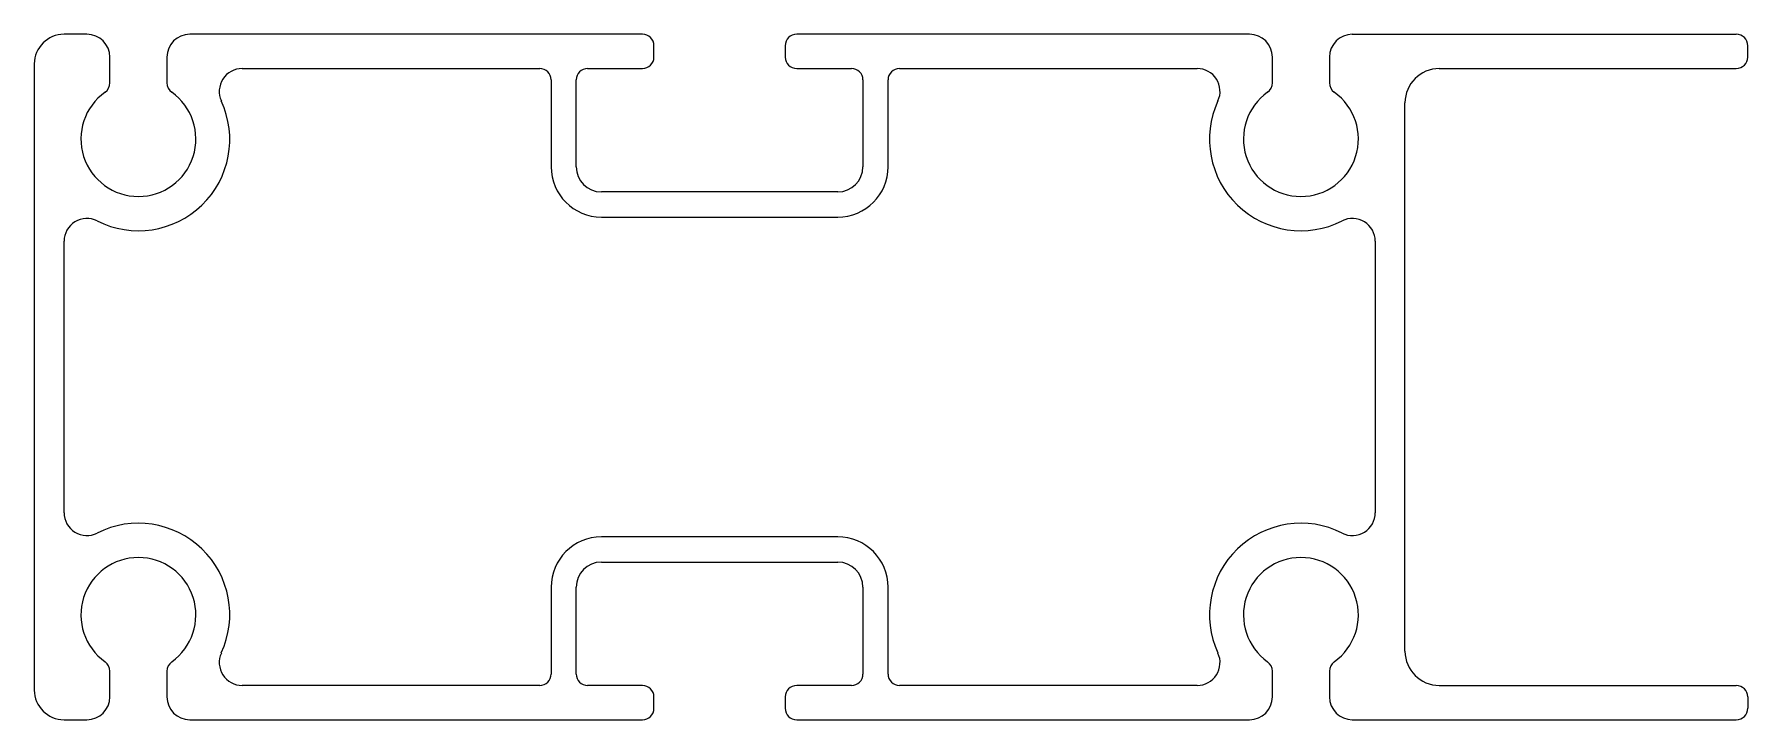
# Model space of a CAD drawing. Extents: x 1777 to 1927, y 1967 to 2027.
import ezdxf

# ---------------------------------------------------------------- set-up
doc = ezdxf.new("R2010")
doc.units = 0
doc.layers.get('0').update_dxf_attribs({"linetype": 'CONTINUOUS'})

msp = doc.modelspace()

# ---------------------------------------------------------------- linework, layer by layer
for p, q in [((1781.93, 2027), (1779.92, 2027)), ((1830.56, 2027), (1790.93, 2027)), ((1883.7, 2027), (1844.06, 2027)), ((1892.7, 2027), (1926.31, 2027)), ((1783.93, 2022.74), (1783.93, 2025)), ((1788.93, 2025), (1788.93, 2022.74)), ((1831.56, 2025), (1831.56, 2026)), ((1843.06, 2026), (1843.06, 2025)), ((1885.7, 2022.74), (1885.7, 2025)), ((1890.7, 2025), (1890.7, 2022.74)), ((1927.31, 2025), (1927.31, 2026)), ((1777.32, 2024.4), (1777.32, 1969.6)), ((1795.51, 2024), (1821.56, 2024)), ((1825.76, 2024), (1830.56, 2024)), ((1844.06, 2024), (1848.86, 2024)), ((1853.06, 2024), (1879.12, 2024)), ((1900.31, 2024), (1926.31, 2024)), ((1822.56, 2023), (1822.56, 2015.4)), ((1824.76, 2015.4), (1824.76, 2023)), ((1849.86, 2023), (1849.86, 2015.4)), ((1852.06, 2015.4), (1852.06, 2023)), ((1897.31, 1973), (1897.31, 2021)), ((1847.66, 2013.2), (1826.96, 2013.2)), ((1826.96, 2011), (1847.66, 2011)), ((1779.92, 1985.12), (1779.92, 2008.88)), ((1894.71, 2008.88), (1894.71, 1985.12)), ((1847.66, 1983), (1826.96, 1983)), ((1826.96, 1980.8), (1847.66, 1980.8)), ((1822.56, 1978.6), (1822.56, 1971)), ((1824.76, 1971), (1824.76, 1978.6)), ((1849.86, 1978.6), (1849.86, 1971)), ((1852.06, 1971), (1852.06, 1978.6)), ((1783.93, 1969), (1783.93, 1971.25)), ((1788.93, 1971.25), (1788.93, 1969)), ((1885.7, 1969), (1885.7, 1971.25)), ((1890.7, 1971.25), (1890.7, 1969)), ((1821.56, 1970), (1795.51, 1970)), ((1830.56, 1970), (1825.76, 1970)), ((1848.86, 1970), (1844.06, 1970)), ((1879.12, 1970), (1853.06, 1970)), ((1900.31, 1970), (1926.31, 1970)), ((1831.56, 1968), (1831.56, 1969)), ((1843.06, 1969), (1843.06, 1968)), ((1927.31, 1969), (1927.31, 1968)), ((1779.92, 1967), (1781.93, 1967)), ((1790.93, 1967), (1830.56, 1967)), ((1844.06, 1967), (1883.7, 1967)), ((1892.7, 1967), (1926.31, 1967))]:
    msp.add_line(p, q)
for centre, radius, start, end in [((1779.92, 2024.4), 2.6, 90, 180), ((1781.93, 2025), 2, 0, 90), ((1790.93, 2025), 2, 90, 180), ((1830.56, 2026), 1, 0, 90), ((1844.06, 2026), 1, 90, 180), ((1883.7, 2025), 2, 0, 90), ((1892.7, 2025), 2, 90, 180), ((1926.31, 2026), 1, 0, 90), ((1830.56, 2025), 1, 270, 0), ((1844.06, 2025), 1, 180, 270), ((1926.31, 2025), 1, 270, 0), ((1795.51, 2022), 2, 90, 204.8212), ((1821.56, 2023), 1, 0, 90), ((1825.76, 2023), 1, 90, 180), ((1848.86, 2023), 1, 0, 90), ((1853.06, 2023), 1, 90, 180), ((1879.12, 2022), 2, 335.1788, 90), ((1900.31, 2021), 3, 90, 180), ((1782.93, 2022.74), 1, 305.4698, 0), ((1789.93, 2022.74), 1, 180, 234.5302), ((1884.7, 2022.74), 1, 305.4698, 0), ((1891.7, 2022.74), 1, 180, 234.5302), ((1786.43, 2017.83), 5.03, 125.4698, 54.5302), ((1786.43, 2017.8), 8, 243.1548, 24.8212), ((1888.2, 2017.8), 8, 155.1788, 296.8452), ((1888.2, 2017.83), 5.03, 125.4698, 54.5302), ((1826.96, 2015.4), 4.4, 180, 270), ((1826.96, 2015.4), 2.2, 180, 270), ((1847.66, 2015.4), 4.4, 270, 360), ((1847.66, 2015.4), 2.2, 270, 0), ((1781.92, 2008.88), 2, 63.1548, 180), ((1892.71, 2008.88), 2, 0, 116.8452), ((1781.92, 1985.12), 2, 180, 296.8452), ((1892.71, 1985.12), 2, 243.1548, 0), ((1786.43, 1976.2), 8, 335.1788, 116.8452), ((1826.96, 1978.6), 4.4, 90, 180), ((1847.66, 1978.6), 4.4, 0, 90), ((1888.2, 1976.2), 8, 63.1548, 204.8212), ((1786.43, 1976.17), 5.03, 305.4698, 234.5302), ((1826.96, 1978.6), 2.2, 90, 180), ((1847.66, 1978.6), 2.2, 0, 90), ((1888.2, 1976.17), 5.03, 305.4698, 234.5302), ((1795.51, 1972), 2, 155.1788, 270), ((1879.12, 1972), 2, 270, 24.8212), ((1900.31, 1973), 3, 180, 270), ((1782.93, 1971.25), 1, 0, 54.5302), ((1789.93, 1971.25), 1, 125.4698, 180), ((1821.56, 1971), 1, 270, 0), ((1825.76, 1971), 1, 180, 270), ((1848.86, 1971), 1, 270, 0), ((1853.06, 1971), 1, 180, 270), ((1884.7, 1971.25), 1, 0, 54.5302), ((1891.7, 1971.25), 1, 125.4698, 180), ((1779.92, 1969.6), 2.6, 180, 270), ((1830.56, 1969), 1, 0, 90), ((1844.06, 1969), 1, 90, 180), ((1926.31, 1969), 1, 0, 90), ((1781.93, 1969), 2, 270, 0), ((1790.93, 1969), 2, 180, 270), ((1830.56, 1968), 1, 270, 0), ((1844.06, 1968), 1, 180, 270), ((1883.7, 1969), 2, 270, 0), ((1892.7, 1969), 2, 180, 270), ((1926.31, 1968), 1, 270, 0)]:
    msp.add_arc(centre, radius, start, end)

doc.saveas('drawing.dxf')
